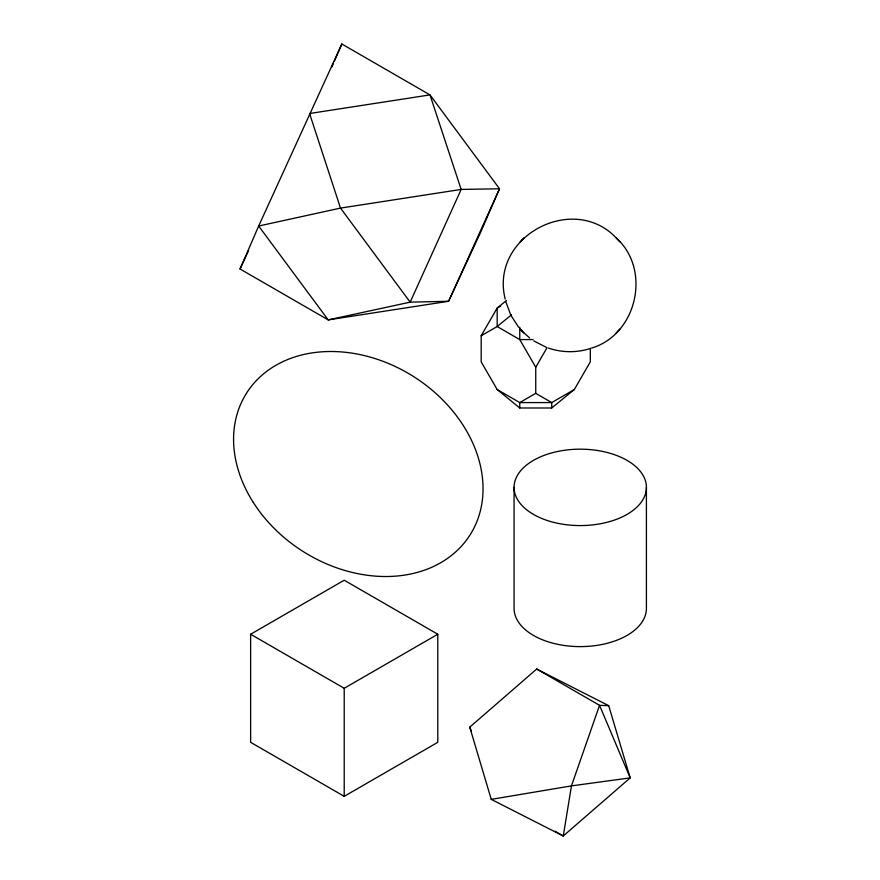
<?xml version="1.0" encoding="UTF-8"?>
<svg xmlns="http://www.w3.org/2000/svg" width="880" height="880" viewBox="0 0 880 880"><rect width="100%" height="100%" fill="white"/><g stroke="black" fill="none" stroke-linecap="round" stroke-linejoin="round"><path stroke-width="1.32" d="M240.042 268.994L258.665 226.028L341.836 44L429.99 94.897L499.51 188.771L480.887 231.737L448.613 301.268L328.196 319.891L240.042 268.994L248.677 250.371M331.716 67.331L333.311 63.646M334.378 61.193L341.836 44M590.304 348.117L590.304 361.856L574.332 389.532L551.727 407.99L519.761 407.99L497.167 389.532L481.184 361.856L481.184 335.753L497.167 308.077L506.407 300.531M519.761 407.99L519.761 402.578L535.744 393.349L535.744 367.257L547.063 347.655M617.76 239.591C574.948 191.191 489.214 235.95 505.208 299.112M591.503 348.106C637.043 334.598 651.673 269.522 616.143 237.886M520.157 241.791L521.851 240.009M522.247 239.591L523.864 237.886M616.143 332.992L617.76 331.287M618.156 330.869L619.85 329.087M469.755 727.166L536.69 669.042L608.696 705.672L630.19 777.876L563.255 836L491.249 799.37L469.755 727.166L471.339 730.917M511.544 314.787L497.167 326.524L481.184 335.753M500.731 306.02L497.167 308.077L497.167 326.524L519.761 339.581L533.082 339.581M574.332 389.532L551.727 402.578L519.761 402.578L497.167 389.532M250.624 634.249L344.212 580.217L437.789 634.249L437.789 742.313L344.212 796.334L250.624 742.313L250.624 634.249L344.212 688.281L437.789 634.249M589.182 348.843C575.982 352.88 561.55 352.583 548.504 348.106M491.249 799.37L571.461 785.884L630.19 777.876L599.544 705.331L536.69 669.042M608.696 705.672L599.544 705.331L571.461 785.884L563.255 836L554.95 831.204M546.26 347.292L533.775 340.912M535.744 393.349L551.727 402.578L551.727 407.99M529.661 337.986L522.247 331.287M618.156 240.009L619.85 241.791M521.851 330.869L520.157 329.087L523.864 332.992M518.661 327.25L510.851 315.271L505.725 301.455M535.744 367.257L519.761 339.581L519.761 327.25M646.415 487.377A66.176 38.203 0 0 1 547.162 520.465A66.176 38.203 0 0 1 547.162 454.289A66.176 38.203 0 0 1 646.415 487.377L646.415 608.41A66.176 38.203 0 0 1 580.25 646.613A66.176 38.203 0 0 1 514.074 608.41L514.074 487.377M344.212 688.281L344.212 796.334M461.153 189.431L410.168 302.148L328.196 319.891L258.665 226.028L340.505 208.098L461.153 189.431L499.51 188.771L448.613 301.268L410.168 302.148L340.505 208.098L309.562 113.52L429.99 94.897L461.153 189.431M253.275 502.403A132.341 103.444 32.4 0 0 469.095 536.393A132.341 103.444 32.4 0 0 352.561 353.232A132.341 103.444 32.4 0 0 253.275 502.403"/></g></svg>
